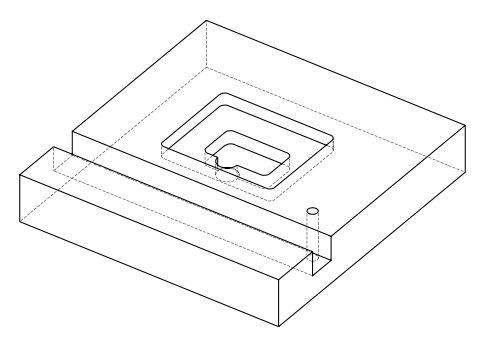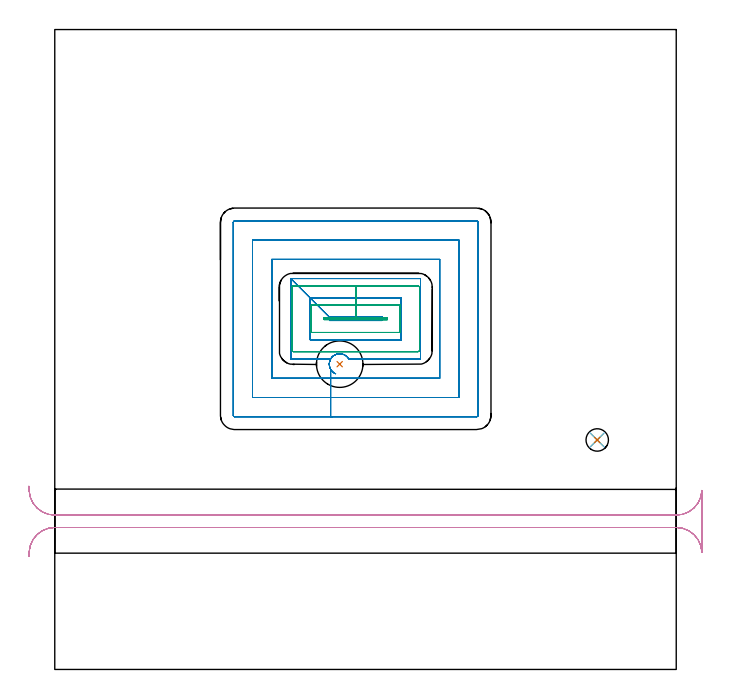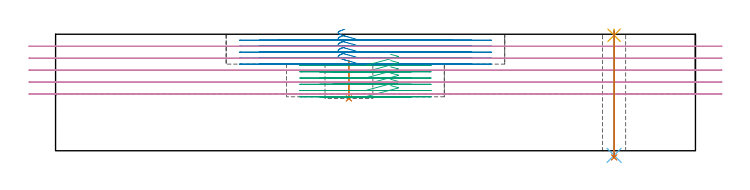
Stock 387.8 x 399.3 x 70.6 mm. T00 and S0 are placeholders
(PLAN: 7 operations, 5 tool changes, 36.5 min)
(1 INDEXABLE_INSERT_DRILL_BLIND_HOLE_FROM_SOLID | STEP1POCKET | UGT0302_008 | 0.1 min | 25673 mm3)
(2 MILL_RECTANGULAR_POCKET | POCKET_RECTANGULAR_STRAIGHT | NXT0201_012 | Follow Part, ap 4, ae 75% | 20.05 min | 409093 mm3)
(3 MILL_RECTANGULAR_POCKET_1 | POCKET_RECTANGULAR_STRAIGHT_1 | NXT0201_012 | Follow Part, ap 4, ae 75% | 6.49 min | 99894 mm3)
(4 MILL_RECTANGULAR_SLOT | SLOT_RECTANGULAR | UGT0201_004 | Follow Part, ap 8, ae 75% | 9.26 min | 557573 mm3)
(5 SPOT_DRILL | STEP1HOLE | NXT0321_9005460120000 | 0.03 min | 93 mm3)
(6 DRILL_THROUGH_HOLE_INTO_CENTER | STEP1HOLE | NXT0301_042 | 0.3 min | 2772 mm3)
(7 DRILL_TO_ENLARGE_THROUGH_HOLE | STEP1HOLE | NXT0301_104 | 0.31 min | 8072 mm3)
(TOOL UGT0302_008 | Indexable Insert Drill 29mm | D29 PA180 FL50 Z2)
(TOOL NXT0201_012 | ENDMILL 16mm [2P460-1600-NA 1630] | D16 FL38 Z6)
(TOOL UGT0201_004 | End Mill 32 mm | D32 FL53 Z6)
(TOOL NXT0321_9005460120000 | NC Spot Drill, 142deg, 12mm, Carbide, Uncoated | D12 PA142 FL30 Z2)
(TOOL NXT0301_042 | Carbide Drill 7.1mm [860.1-0710-057A1-MM 2214] | D7.1 PA140 FL85 Z2)
(TOOL NXT0301_104 | Carbide Drill 14mm [860.1-1400-112A1-MM 2214] | D14 PA140 FL123 Z2)
(OP 1 INDEXABLE_INSERT_DRILL_BLIND_HOLE_FROM_SOLID)
G17 G21 G94 G90
T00 M6
G54
G17 G0 G90 X177.8 Y190.5 S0 M3
G43 Z80.6 H0
G94 G81 G98 Z31.7 F250. R54.5
G80
M5
M2
(OP 2 MILL_RECTANGULAR_POCKET)
G17 G21 G94 G90
T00 M6
G54
G17 G0 G90 X175.292 Y184.509 S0 M3
G43 Z80.6 H1
Z73.6
G94 G1 X174.589 Y184.842 Z73.392 F250.
X173.792 Y185.376 Z73.134
X173.082 Y186.021 Z72.877
X172.474 Y186.763 Z72.62
X172.283 Y187.07 Z72.524
X172.093 Y187.376 Z72.427
X171.721 Y188.181 Z72.189
X171.462 Y189.03 Z71.952
X171.321 Y189.905 Z71.714
X171.3 Y190.792 Z71.476
X171.4 Y191.673 Z71.239
X171.619 Y192.532 Z71.001
X171.751 Y192.868 Z70.904
X171.882 Y193.204 Z70.808
X172.363 Y194.074 Z70.541
X172.971 Y194.861 Z70.275
X173.692 Y195.547 Z70.008
X174.509 Y196.114 Z69.742
X174.83 Y196.279 Z69.645
X175.161 Y196.447 Z69.546
X175.498 Y196.575 Z69.449
X175.835 Y196.703 Z69.352
X176.754 Y196.921 Z69.1
X177.694 Y197.004 Z68.847
X178.636 Y196.95 Z68.594
X179.56 Y196.761 Z68.341
X180.448 Y196.44 Z68.088
X181.28 Y195.995 Z67.835
X182.038 Y195.434 Z67.582
X182.708 Y194.769 Z67.329
X183.275 Y194.014 Z67.077
X183.453 Y193.7 Z66.98
X228.2 F500.
Y243.9
X147.4
X171.4 Y219.9
Y217.7
X204.2
Y219.9
X171.4
X159.4 Y231.9
Y205.7
X216.2
Y231.9
X159.4
X147.4 Y243.9
Y193.7
X172.146
G3 X172.146 Y187.301 R6.498
G1 Y181.7
X240.2
Y255.9
X135.4
Y181.7
X172.146
Y169.7
X252.2
Y267.9
X123.4
Y169.7
X172.146
Y157.7
X263.3
G3 X264.2 Y158.6 R0.9
G1 Y279.
G3 X263.3 Y279.9 R0.9
G1 X112.3
G3 X111.4 Y279. R0.9
G1 Y158.6
G3 X112.3 Y157.7 R0.9
G1 X172.146
X173.146
G0 X175.29 Y184.508 Z69.98
G1 X174.752 Y184.752 Z69.822 F250.
X174.443 Y184.939 Z69.725
X174.135 Y185.125 Z69.628
X173.518 Y185.602 Z69.419
X172.963 Y186.149 Z69.211
X172.477 Y186.758 Z69.002
X172.283 Y187.07 Z68.903
X172.093 Y187.376 Z68.807
X171.706 Y188.222 Z68.557
X171.443 Y189.114 Z68.308
X171.31 Y190.035 Z68.059
Y190.965 Z67.81
X171.443 Y191.886 Z67.56
X171.706 Y192.779 Z67.311
X172.093 Y193.624 Z67.062
X172.473 Y194.237 Z66.869
X173.06 Y194.958 Z66.62
X173.743 Y195.588 Z66.371
X174.509 Y196.114 Z66.122
X174.83 Y196.279 Z66.025
X175.151 Y196.443 Z65.928
X176.019 Y196.757 Z65.681
X176.922 Y196.945 Z65.434
X177.842 Y197.004 Z65.187
X178.762 Y196.932 Z64.94
X179.662 Y196.731 Z64.692
X180.525 Y196.405 Z64.445
X181.333 Y195.96 Z64.198
X182.07 Y195.406 Z63.951
X182.722 Y194.752 Z63.704
X183.274 Y194.014 Z63.457
X183.452 Y193.7 Z63.36
X228.2 F500.
Y243.9
X147.4
X171.4 Y219.9
Y217.7
X204.2
Y219.9
X171.4
X159.4 Y231.9
Y205.7
X216.2
Y231.9
X159.4
X147.4 Y243.9
Y193.7
X172.146
G3 X172.146 Y187.301 R6.498
G1 Y181.7
X240.2
Y255.9
X135.4
Y181.7
X172.146
Y169.7
X252.2
Y267.9
X123.4
Y169.7
X172.146
Y157.7
X263.3
G3 X264.2 Y158.6 R0.9
G1 Y279.
G3 X263.3 Y279.9 R0.9
G1 X112.3
G3 X111.4 Y279. R0.9
G1 Y158.6
G3 X112.3 Y157.7 R0.9
G1 X172.146
X173.146
G0 X175.29 Y184.508 Z66.36
G1 X174.752 Y184.752 Z66.202 F250.
X174.443 Y184.939 Z66.105
X174.135 Y185.125 Z66.008
X173.518 Y185.602 Z65.799
X172.963 Y186.149 Z65.591
X172.477 Y186.758 Z65.382
X172.283 Y187.07 Z65.283
X172.093 Y187.376 Z65.187
X171.706 Y188.222 Z64.937
X171.443 Y189.114 Z64.688
X171.31 Y190.035 Z64.439
Y190.965 Z64.19
X171.443 Y191.886 Z63.94
X171.706 Y192.779 Z63.691
X172.093 Y193.624 Z63.442
X172.473 Y194.237 Z63.249
X173.06 Y194.958 Z63.
X173.743 Y195.588 Z62.751
X174.509 Y196.114 Z62.502
X174.83 Y196.279 Z62.405
X175.151 Y196.443 Z62.308
X176.019 Y196.757 Z62.061
X176.922 Y196.945 Z61.814
X177.842 Y197.004 Z61.567
X178.762 Y196.932 Z61.32
X179.662 Y196.731 Z61.072
X180.525 Y196.405 Z60.825
X181.333 Y195.96 Z60.578
X182.07 Y195.406 Z60.331
X182.722 Y194.752 Z60.084
X183.274 Y194.014 Z59.837
X183.452 Y193.7 Z59.74
X228.2 F500.
Y243.9
X147.4
X171.4 Y219.9
Y217.7
X204.2
Y219.9
X171.4
X159.4 Y231.9
Y205.7
X216.2
Y231.9
X159.4
X147.4 Y243.9
Y193.7
X172.146
G3 X172.146 Y187.301 R6.498
G1 Y181.7
X240.2
Y255.9
X135.4
Y181.7
X172.146
Y169.7
X252.2
Y267.9
X123.4
Y169.7
X172.146
Y157.7
X263.3
G3 X264.2 Y158.6 R0.9
G1 Y279.
G3 X263.3 Y279.9 R0.9
G1 X112.3
G3 X111.4 Y279. R0.9
G1 Y158.6
G3 X112.3 Y157.7 R0.9
G1 X172.146
X173.146
G0 X175.29 Y184.502 Z62.74
G1 X174.515 Y184.884 Z62.509 F250.
X173.747 Y185.411 Z62.259
X173.062 Y186.041 Z62.009
X172.474 Y186.763 Z61.76
X172.283 Y187.07 Z61.663
X172.093 Y187.376 Z61.567
X171.681 Y188.289 Z61.298
X171.414 Y189.255 Z61.03
X171.298 Y190.25 Z60.761
X171.337 Y191.252 Z60.493
X171.529 Y192.235 Z60.224
X171.87 Y193.177 Z59.956
X172.351 Y194.056 Z59.687
X172.961 Y194.851 Z59.419
X173.687 Y195.542 Z59.15
X174.509 Y196.114 Z58.882
X174.83 Y196.279 Z58.785
X175.151 Y196.443 Z58.689
X176.018 Y196.757 Z58.441
X176.922 Y196.946 Z58.194
X177.842 Y197.005 Z57.947
X178.762 Y196.933 Z57.7
X179.662 Y196.732 Z57.453
X180.525 Y196.405 Z57.205
X181.333 Y195.96 Z56.958
X182.071 Y195.406 Z56.711
X182.722 Y194.753 Z56.464
X183.275 Y194.014 Z56.217
X183.453 Y193.7 Z56.12
X228.2 F500.
Y243.9
X147.4
X171.4 Y219.9
Y217.7
X204.2
Y219.9
X171.4
X159.4 Y231.9
Y205.7
X216.2
Y231.9
X159.4
X147.4 Y243.9
Y193.7
X172.146
G3 X172.146 Y187.301 R6.498
G1 Y181.7
X240.2
Y255.9
X135.4
Y181.7
X172.146
Y169.7
X252.2
Y267.9
X123.4
Y169.7
X172.146
Y157.7
X263.3
G3 X264.2 Y158.6 R0.9
G1 Y279.
G3 X263.3 Y279.9 R0.9
G1 X112.3
G3 X111.4 Y279. R0.9
G1 Y158.6
G3 X112.3 Y157.7 R0.9
G1 X172.146
X173.146
G0 X175.29 Y184.502 Z59.12
G1 X174.515 Y184.884 Z58.888 F250.
X173.747 Y185.411 Z58.639
X173.062 Y186.041 Z58.389
X172.474 Y186.763 Z58.14
X172.283 Y187.07 Z58.043
X172.093 Y187.376 Z57.947
X171.681 Y188.289 Z57.678
X171.414 Y189.254 Z57.41
X171.299 Y190.249 Z57.141
X171.337 Y191.25 Z56.873
X171.529 Y192.233 Z56.605
X171.869 Y193.175 Z56.336
X172.35 Y194.054 Z56.068
X172.96 Y194.848 Z55.8
X173.684 Y195.54 Z55.531
X174.506 Y196.112 Z55.263
X175.178 Y196.455 Z55.061
X175.516 Y196.582 Z54.964
X175.854 Y196.708 Z54.867
X176.77 Y196.923 Z54.615
X177.708 Y197.004 Z54.363
X178.648 Y196.949 Z54.11
X179.571 Y196.758 Z53.858
X180.456 Y196.437 Z53.606
X181.285 Y195.991 Z53.354
X182.042 Y195.431 Z53.101
X182.709 Y194.767 Z52.849
X183.275 Y194.014 Z52.597
X183.453 Y193.7 Z52.5
X228.2 F500.
Y243.9
X147.4
X171.4 Y219.9
Y217.7
X204.2
Y219.9
X171.4
X159.4 Y231.9
Y205.7
X216.2
Y231.9
X159.4
X147.4 Y243.9
Y193.7
X172.146
G3 X172.146 Y187.3 R6.498
G1 Y181.7
X240.2
Y255.9
X135.4
Y181.7
X172.146
Y169.7
X252.2
Y267.9
X123.4
Y169.7
X172.146
Y157.7
X263.3
G3 X264.2 Y158.6 R0.9
G1 Y279.
G3 X263.3 Y279.9 R0.9
G1 X112.3
G3 X111.4 Y279. R0.9
G1 Y158.6
G3 X112.3 Y157.7 R0.9
G1 X172.146
X173.146
G0 Z80.6
M5
M2
(OP 3 MILL_RECTANGULAR_POCKET_1)
G17 G21 G94 G90
T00 M6
G54
G17 G0 G90 X203.059 Y218.3 S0 M3
G43 Z80.6 H1
Z58.44
G94 G1 X207.6 Z57.223 F250.
Y219.3 Z56.955
X187.8 Z51.65
X168. F500.
Y218.3
X207.6
Y219.3
X187.8
Y227.3
X160.
Y210.3
X215.6
Y227.3
X187.8
Y239.3
X149.
G3 X148. Y238.3 R1.
G1 Y199.3
G3 X149. Y198.3 R1.
G1 X226.6
G3 X227.6 Y199.3 R1.
G1 Y238.3
G3 X226.6 Y239.3 R1.
G1 X187.8
X186.8
G0 X203.059 Y218.3 Z54.65
G1 X207.6 Z53.433 F250.
Y219.3 Z53.165
X187.8 Z47.86
X168. F500.
Y218.3
X207.6
Y219.3
X187.8
Y227.3
X160.
Y210.3
X215.6
Y227.3
X187.8
Y239.3
X149.
G3 X148. Y238.3 R1.
G1 Y199.3
G3 X149. Y198.3 R1.
G1 X226.6
G3 X227.6 Y199.3 R1.
G1 Y238.3
G3 X226.6 Y239.3 R1.
G1 X187.8
X186.8
G0 X203.059 Y218.3 Z50.86
G1 X207.6 Z49.643 F250.
Y219.3 Z49.375
X187.8 Z44.07
X168. F500.
Y218.3
X207.6
Y219.3
X187.8
Y227.3
X160.
Y210.3
X215.6
Y227.3
X187.8
Y239.3
X149.
G3 X148. Y238.3 R1.
G1 Y199.3
G3 X149. Y198.3 R1.
G1 X226.6
G3 X227.6 Y199.3 R1.
G1 Y238.3
G3 X226.6 Y239.3 R1.
G1 X187.8
X186.8
G0 X203.059 Y218.3 Z47.07
G1 X207.6 Z45.853 F250.
Y219.3 Z45.585
X187.8 Z40.28
X168. F500.
Y218.3
X207.6
Y219.3
X187.8
Y227.3
X160.
Y210.3
X215.6
Y227.3
X187.8
Y239.3
X149.
G3 X148. Y238.3 R1.
G1 Y199.3
G3 X149. Y198.3 R1.
G1 X226.6
G3 X227.6 Y199.3 R1.
G1 Y238.3
G3 X226.6 Y239.3 R1.
G1 X187.8
X186.8
G0 X203.059 Y218.3 Z43.28
G1 X207.6 Z42.063 F250.
Y219.3 Z41.795
X187.8 Z36.49
X168. F500.
Y218.3
X207.6
Y219.3
X187.8
Y227.3
X160.
Y210.3
X215.6
Y227.3
X187.8
Y239.3
X149.
G3 X148. Y238.3 R1.
G1 Y199.3
G3 X149. Y198.3 R1.
G1 X226.6
G3 X227.6 Y199.3 R1.
G1 Y238.3
G3 X226.6 Y239.3 R1.
G1 X187.8
X186.8
G0 X203.059 Y218.3 Z39.49
G1 X207.6 Z38.273 F250.
Y219.3 Z38.005
X187.8 Z32.7
X168. F500.
Y218.3
X207.6
Y219.3
X187.8
Y227.3
X160.
Y210.3
X215.6
Y227.3
X187.8
Y239.3
X149.
G3 X148. Y238.3 R1.
G1 Y199.3
G3 X149. Y198.3 R1.
G1 X226.6
G3 X227.6 Y199.3 R1.
G1 Y238.3
G3 X226.6 Y239.3 R1.
G1 X187.8
X186.8
G0 Z80.6
M5
M2
(OP 4 MILL_RECTANGULAR_SLOT)
G17 G21 G94 G90
T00 M6
G54
G17 G0 G90 X-16.154 Y70.585 S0 M3
G43 Z80.6 H0
Z63.36
G94 G1 X-15.97 Y73.579 F250.
G2 X0. Y88.6 R16. F500.
G1 X387.8
G2 X403.79 Y73.166 R16.
G1 X403.8
Y111.734
X403.79
G2 X387.8 Y96.3 R16.
G1 X0.
G2 X-15.97 Y111.321 R16.
G1 X-16.154 Y114.315 F250.
G0 Y70.585 Z56.12
G1 X-15.97 Y73.579
G2 X0. Y88.6 R16. F500.
G1 X387.8
G2 X403.79 Y73.166 R16.
G1 X403.8
Y111.734
X403.79
G2 X387.8 Y96.3 R16.
G1 X0.
G2 X-15.97 Y111.321 R16.
G1 X-16.154 Y114.315 F250.
G0 Y70.585 Z48.88
G1 X-15.97 Y73.579
G2 X0. Y88.6 R16. F500.
G1 X387.8
G2 X403.79 Y73.166 R16.
G1 X403.8
Y111.734
X403.79
G2 X387.8 Y96.3 R16.
G1 X0.
G2 X-15.97 Y111.321 R16.
G1 X-16.154 Y114.315 F250.
G0 Y70.585 Z41.64
G1 X-15.97 Y73.579
G2 X0. Y88.6 R16. F500.
G1 X387.8
G2 X403.79 Y73.166 R16.
G1 X403.8
Y111.734
X403.79
G2 X387.8 Y96.3 R16.
G1 X0.
G2 X-15.97 Y111.321 R16.
G1 X-16.154 Y114.315 F250.
G0 Y70.585 Z34.4
G1 X-15.97 Y73.579
G2 X0. Y88.6 R16. F500.
G1 X387.8
G2 X403.79 Y73.166 R16.
G1 X403.8
Y111.734
X403.79
G2 X387.8 Y96.3 R16.
G1 X0.
G2 X-15.97 Y111.321 R16.
G1 X-16.154 Y114.315 F250.
G0 Z80.6
M5
M2
(OP 5 SPOT_DRILL)
G17 G21 G94 G90
T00 M6
G54
G17 G0 G90 X338.5 Y143.2 S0 M3
G43 Z80.6 H0
G94 G81 G98 Z69.989 F250. R73.6
G80
M5
M2
(OP 6 DRILL_THROUGH_HOLE_INTO_CENTER)
G17 G21 G94 G90
T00 M6
G54
G17 G0 G90 X338.5 Y143.2 S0 M3
G43 Z80.6 H1
G94 G73 G98 Z-2.792 F250. Q6.672 R72.6
G80
M5
M2
(OP 7 DRILL_TO_ENLARGE_THROUGH_HOLE)
G17 G21 G94 G90
T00 M6
G54
G17 G0 G90 X338.5 Y143.2 S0 M3
G43 Z80.6 H1
G94 G73 G98 Z-4.048 F250. Q12.441 R72.6
G80
M5
M2
